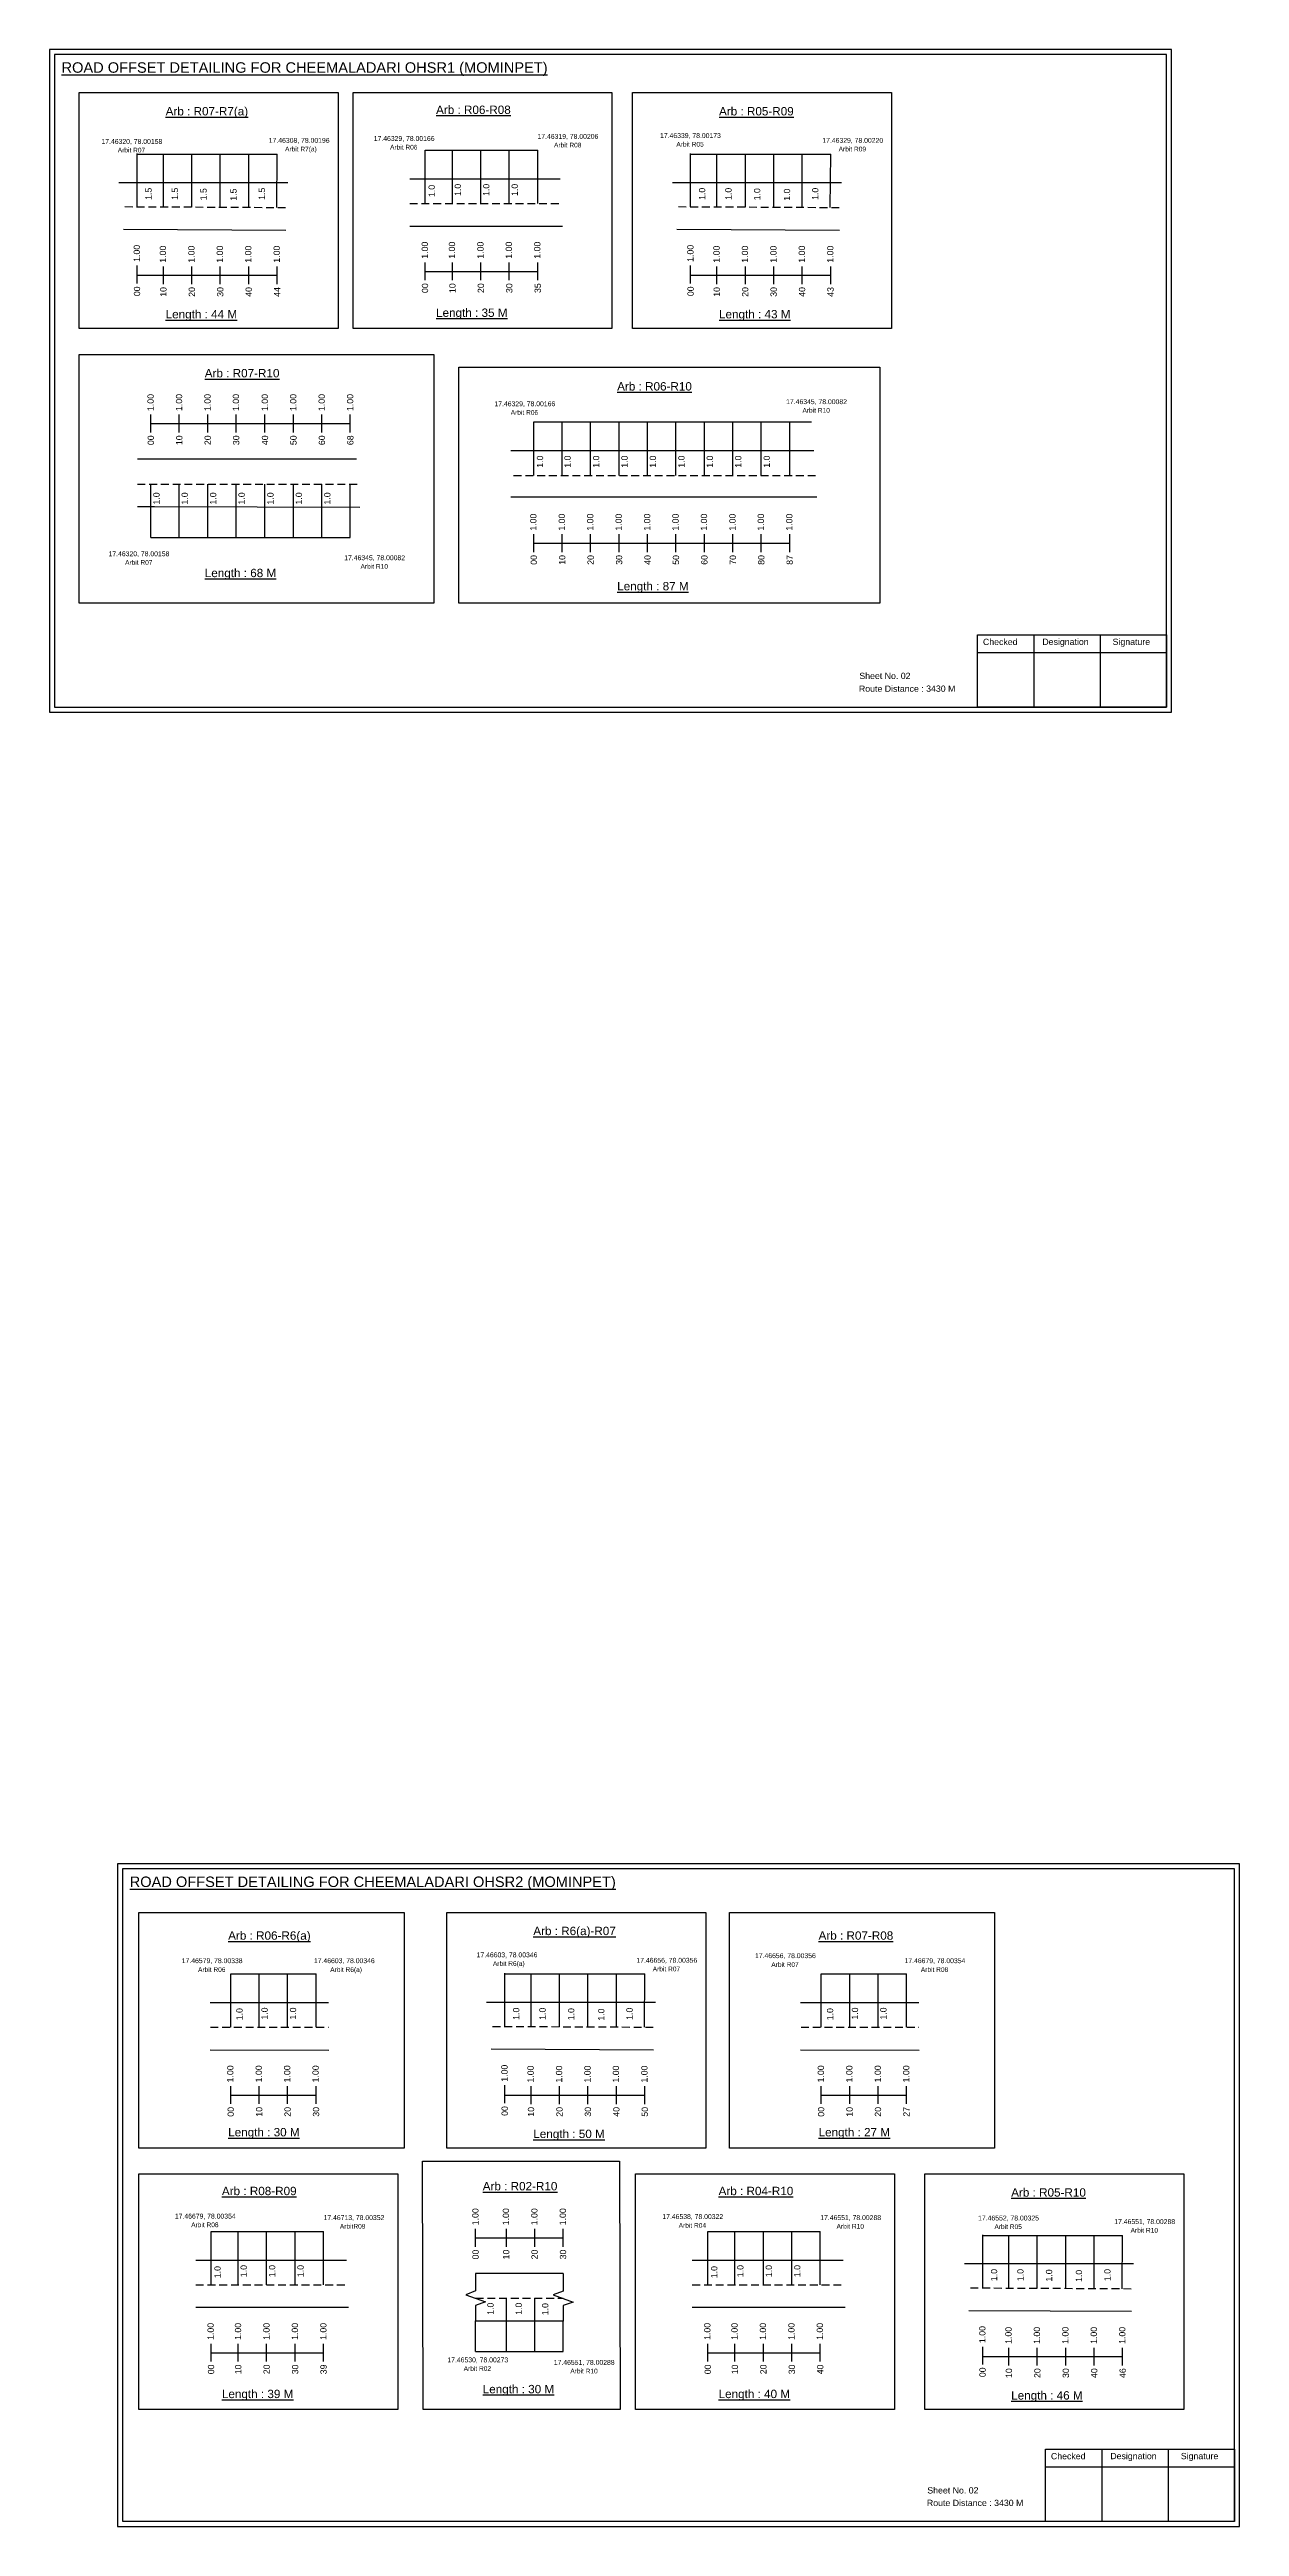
# Model space of a CAD drawing. Header units: inches. Extents: x 183 to 7161, y 301 to 1670.
# Drawn here: x 3848 to 4417, y 369 to 1553 of the extents above; entities that cross this region are included whole.
import ezdxf

# ---------------------------------------------------------------- set-up
doc = ezdxf.new("R2010")
doc.units = ezdxf.units.IN
doc.header["$MEASUREMENT"] = 0
doc.linetypes.add('DASHED2', pattern=[0.375, 0.25, -0.125])
doc.layers.add('PDF_Geometry', color=7, linetype='Continuous')
doc.layers.add('PDF_Text', color=5, linetype='Continuous')
doc.styles.add('PDF Arial', font='arial.ttf')
doc.styles.get("Standard").update_dxf_attribs({"font": 'arial.ttf'})

msp = doc.modelspace()

# ---------------------------------------------------------------- linework, layer by layer
at = {"color": 5}
for p, q in [((4027.6, 1504.5), (4081.4, 1504.5)), ((3889.9, 1502.6), (3956.8, 1502.6)), ((4154.5, 1502.6), (4221.5, 1502.6)), ((4079.5, 1374.6), (4212.3, 1374.6)), ((3896.4, 1319.4), (3991.8, 1319.4)), ((3934.6, 632.8), (3975.4, 632.8)), ((4065.7, 632.8), (4132.6, 632.8)), ((4217, 632.8), (4257.8, 632.8)), ((3925.2, 509.7), (3979, 509.7)), ((4162.7, 509.7), (4216.5, 509.7)), ((4294.2, 507.8), (4361.1, 507.8)), ((4051.7, 452.2), (4093.6, 452.2))]:
    msp.add_line(p, q, dxfattribs=at)
for p, q in [((4027.6, 1479), (4027.6, 1504.5)), ((4040.6, 1479), (4040.6, 1504.5)), ((4054.2, 1479), (4054.2, 1504.5)), ((4067.8, 1479), (4067.8, 1504.5)), ((4081.4, 1479), (4081.4, 1504.5)), ((3889.9, 1477.4), (3889.9, 1502.9)), ((3902.4, 1477.3), (3902.4, 1502.6)), ((3916, 1477.3), (3916, 1502.6)), ((3929.6, 1477.3), (3929.6, 1502.6)), ((3943.2, 1477.1), (3943.2, 1502.6)), ((3956.6, 1477.1), (3956.8, 1502.6)), ((4154.5, 1477.4), (4154.5, 1502.9)), ((4167.1, 1477.3), (4167.1, 1502.6)), ((4180.7, 1477.3), (4180.7, 1502.6)), ((4194.3, 1477.3), (4194.3, 1502.6)), ((4207.9, 1477.1), (4207.9, 1502.6)), ((4221.2, 1477.1), (4221.5, 1502.6)), ((3962, 1488.9), (3881.1, 1488.9)), ((4020.2, 1490.8), (4092.2, 1490.8)), ((4226.7, 1488.9), (4145.8, 1488.9)), ((4020.2, 1468.2), (4093.2, 1468.2)), ((3883.3, 1466.7), (3961, 1466.3)), ((4148, 1466.7), (4225.7, 1466.3)), ((4079.5, 1349), (4079.5, 1374.6)), ((4093.1, 1349), (4093.1, 1374.6)), ((4106.7, 1349), (4106.7, 1374.6)), ((4120.3, 1349), (4120.3, 1374.6)), ((4133.9, 1349), (4133.9, 1374.6)), ((4147.5, 1349), (4147.5, 1374.6)), ((4161.1, 1349), (4161.1, 1374.6)), ((4174.7, 1349), (4174.7, 1374.6)), ((4188.3, 1349), (4188.3, 1374.6)), ((4201.9, 1349), (4201.9, 1374.6)), ((3994.8, 1356.8), (3890, 1356.8)), ((4068.6, 1360.9), (4213.4, 1360.9)), ((3896.4, 1319.4), (3896.4, 1344.9)), ((3910, 1319.4), (3910, 1344.9)), ((3923.6, 1319.4), (3923.6, 1344.9)), ((3937.2, 1319.4), (3937.2, 1344.9)), ((3951, 1319.4), (3951, 1344.9)), ((3964.6, 1319.4), (3964.6, 1344.9)), ((3978.2, 1319.4), (3978.2, 1344.9)), ((3991.8, 1319.4), (3991.8, 1344.9)), ((4214.8, 1338.7), (4068.6, 1338.7)), ((3890, 1334.1), (3898.1, 1334.1)), ((3898.1, 1334.1), (3996.4, 1333.8)), ((3934.6, 607.3), (3934.6, 632.8)), ((3948.2, 607.3), (3948.2, 632.8)), ((3961.8, 607.3), (3961.8, 632.8)), ((3975.4, 607.3), (3975.4, 632.8)), ((4065.7, 607.5), (4065.7, 633.1)), ((4078.2, 607.5), (4078.2, 632.8)), ((4091.8, 607.4), (4091.8, 632.8)), ((4105.4, 607.5), (4105.4, 632.8)), ((4119, 607.2), (4119, 632.8)), ((4132.4, 607.3), (4132.6, 632.8)), ((4217, 607.3), (4217, 632.8)), ((4230.6, 607.3), (4230.6, 632.8)), ((4244.2, 607.3), (4244.2, 632.8)), ((4257.8, 607.3), (4257.8, 632.8)), ((3924.8, 619.1), (3981.3, 619.1)), ((4137.8, 619.1), (4056.9, 619.1)), ((4207.1, 619.1), (4263.6, 619.1)), ((3924.8, 596.5), (3981.5, 596.3)), ((4059.1, 596.9), (4136.8, 596.4)), ((4207.1, 596.5), (4263.8, 596.3)), ((3925.2, 484.2), (3925.2, 509.7)), ((3938.2, 484.2), (3938.2, 509.7)), ((3951.8, 484.2), (3951.8, 509.7)), ((3965.4, 484.2), (3965.4, 509.7)), ((3979, 484.2), (3979, 509.7)), ((4162.7, 484.2), (4162.7, 509.7)), ((4175.7, 484.2), (4175.7, 509.7)), ((4189.3, 484.2), (4189.3, 509.7)), ((4202.9, 484.2), (4202.9, 509.7)), ((4216.5, 484.2), (4216.5, 509.7)), ((4294.2, 482.6), (4294.2, 508.1)), ((4306.7, 482.5), (4306.7, 507.8)), ((4320.3, 482.5), (4320.3, 507.8)), ((4333.9, 482.5), (4333.9, 507.8)), ((4347.5, 482.3), (4347.5, 507.8)), ((4360.9, 482.3), (4361.1, 507.8)), ((3917.9, 496), (3989.9, 496)), ((4093.6, 489.6), (4051.7, 489.6)), ((4155.3, 496), (4227.4, 496)), ((4366.3, 494.2), (4285.4, 494.2)), ((4066.4, 452.2), (4066.4, 477.7)), ((4080, 452.2), (4080, 477.7)), ((3917.9, 473.4), (3990.9, 473.4)), ((4051.7, 466.9), (4077.3, 466.9)), ((4051.7, 452.2), (4051.7, 466.9)), ((4077.3, 466.9), (4093.6, 466.9)), ((4093.6, 452.2), (4093.6, 466.9)), ((4155.3, 473.4), (4228.4, 473.4)), ((4287.6, 471.9), (4365.3, 471.5))]:
    msp.add_line(p, q)
at = {"linetype": 'DASHED2', "ltscale": 15}
for p, q in [((3884, 1477.5), (3962.3, 1477.1)), ((4020.2, 1479), (4092.7, 1479)), ((4148.7, 1477.5), (4227, 1477.1)), ((3890, 1344.9), (3995.4, 1344.9)), ((4069.9, 1349), (4214.3, 1349)), ((3924.9, 607.3), (3981.3, 607.3)), ((4059.8, 607.7), (4138.1, 607.3)), ((4207.3, 607.3), (4263.6, 607.3)), ((3917.9, 484.2), (3990.4, 484.2)), ((4051.7, 477.7), (4093.6, 477.7)), ((4155.3, 484.2), (4227.9, 484.2)), ((4288.3, 482.7), (4366.6, 482.3))]:
    msp.add_line(p, q, dxfattribs=at)
at = {"color": 217, "true_color": 0x93278f}
for p, q in [((3889.9, 1440.8), (3889.9, 1449.3)), ((3889.9, 1444.7), (3956.8, 1444.7)), ((3902.4, 1440.4), (3902.4, 1448.9)), ((3916, 1440.4), (3916, 1448.9)), ((3929.6, 1440.4), (3929.6, 1448.9)), ((3943.2, 1440.4), (3943.2, 1448.9)), ((3956.8, 1440.4), (3956.8, 1448.9)), ((4027.6, 1442.3), (4027.6, 1450.8)), ((4027.6, 1446.5), (4081.4, 1446.5)), ((4040.6, 1442.3), (4040.6, 1450.8)), ((4054.2, 1442.3), (4054.2, 1450.8)), ((4067.8, 1442.3), (4067.8, 1450.8)), ((4081.4, 1442.3), (4081.4, 1450.8)), ((4154.5, 1440.8), (4154.5, 1449.3)), ((4154.5, 1444.7), (4221.5, 1444.7)), ((4167.1, 1440.4), (4167.1, 1448.9)), ((4180.7, 1440.4), (4180.7, 1448.9)), ((4194.3, 1440.4), (4194.3, 1448.9)), ((4207.9, 1440.4), (4207.9, 1448.9)), ((4221.5, 1440.4), (4221.5, 1448.9)), ((3896.4, 1369.5), (3896.4, 1378.1)), ((3896.4, 1373.8), (3991.8, 1373.8)), ((3910, 1369.5), (3910, 1378.1)), ((3923.6, 1369.5), (3923.6, 1378.1)), ((3937.2, 1369.5), (3937.2, 1378.1)), ((3951, 1369.5), (3951, 1378.1)), ((3964.6, 1369.5), (3964.6, 1378.1)), ((3978.2, 1369.5), (3978.2, 1378.1)), ((3991.8, 1369.5), (3991.8, 1378.1)), ((4079.5, 1312.3), (4079.5, 1320.9)), ((4079.5, 1316.6), (4201.9, 1316.6)), ((4093.1, 1312.3), (4093.1, 1320.9)), ((4106.7, 1312.3), (4106.7, 1320.9)), ((4120.3, 1312.3), (4120.3, 1320.9)), ((4133.9, 1312.3), (4133.9, 1320.9)), ((4147.5, 1312.3), (4147.5, 1320.9)), ((4161.1, 1312.3), (4161.1, 1320.9)), ((4174.7, 1312.3), (4174.7, 1320.9)), ((4188.3, 1312.3), (4188.3, 1320.9)), ((4201.9, 1312.3), (4201.9, 1320.9)), ((3934.6, 570.6), (3934.6, 579.1)), ((3934.6, 574.8), (3975.4, 574.8)), ((3948.2, 570.6), (3948.2, 579.1)), ((3961.8, 570.6), (3961.8, 579.1)), ((3975.4, 570.6), (3975.4, 579.1)), ((4065.7, 570.9), (4065.7, 579.5)), ((4065.7, 574.8), (4132.6, 574.8)), ((4078.2, 570.5), (4078.2, 579.1)), ((4091.8, 570.5), (4091.8, 579.1)), ((4105.4, 570.5), (4105.4, 579.1)), ((4119, 570.5), (4119, 579.1)), ((4132.6, 570.5), (4132.6, 579.1)), ((4217, 570.6), (4217, 579.1)), ((4217, 574.8), (4257.8, 574.8)), ((4230.6, 570.6), (4230.6, 579.1)), ((4244.2, 570.6), (4244.2, 579.1)), ((4257.8, 570.6), (4257.8, 579.1)), ((4051.7, 502.3), (4051.7, 510.9)), ((4066.4, 502.3), (4066.4, 510.9)), ((4080, 502.3), (4080, 510.9)), ((4093.6, 502.3), (4093.6, 510.9)), ((4051.7, 506.6), (4093.6, 506.6)), ((3925.2, 447.5), (3925.2, 456)), ((3925.2, 451.7), (3979, 451.7)), ((3938.2, 447.5), (3938.2, 456)), ((3951.8, 447.5), (3951.8, 456)), ((3965.4, 447.5), (3965.4, 456)), ((3979, 447.5), (3979, 456)), ((4162.7, 447.5), (4162.7, 456)), ((4162.7, 451.7), (4216.5, 451.7)), ((4175.7, 447.5), (4175.7, 456)), ((4189.3, 447.5), (4189.3, 456)), ((4202.9, 447.5), (4202.9, 456)), ((4216.5, 447.5), (4216.5, 456)), ((4294.2, 446), (4294.2, 454.5)), ((4306.7, 445.6), (4306.7, 454.1)), ((4320.3, 445.6), (4320.3, 454.1)), ((4333.9, 445.6), (4333.9, 454.1)), ((4347.5, 445.6), (4347.5, 454.1)), ((4361.1, 445.6), (4361.1, 454.1)), ((4294.2, 449.9), (4361.1, 449.9))]:
    msp.add_line(p, q, dxfattribs=at)
for points in [[(3862.2, 1532), (3986, 1532), (3986, 1419.3), (3862.2, 1419.3)], [(3993.1, 1532), (4116.9, 1532), (4116.9, 1419.3), (3993.1, 1419.3)], [(4126.8, 1532), (4250.6, 1532), (4250.6, 1419.3), (4126.8, 1419.3)], [(3862.2, 1406.9), (4031.8, 1406.9), (4031.8, 1288), (3862.2, 1288)], [(4043.7, 1400.7), (4245, 1400.7), (4245, 1288), (4043.7, 1288)], [(3890.7, 662.1), (4017.5, 662.1), (4017.5, 549.4), (3890.7, 549.4)], [(4038, 662.1), (4161.8, 662.1), (4161.8, 549.4), (4038, 549.4)], [(4173.1, 662.1), (4299.8, 662.1), (4299.8, 549.4), (4173.1, 549.4)], [(3890.7, 537.2), (4014.5, 537.2), (4014.5, 424.5), (3890.7, 424.5)], [(4026.3, 543.3), (4120.5, 543.3), (4120.8, 424.5), (4026.6, 424.5)], [(4128.2, 537.2), (4252, 537.2), (4252, 424.5), (4128.2, 424.5)], [(4266.5, 537.2), (4390.3, 537.2), (4390.3, 424.5), (4266.5, 424.5)]]:
    msp.add_lwpolyline(points, close=True)
at = {"linetype": 'Continuous'}
for points in [[(4051.7, 489.6), (4051.7, 481.2), (4047, 479.4), (4056.5, 476), (4051.7, 474.3), (4051.7, 466.9)], [(4093.6, 489.5), (4093.6, 481.1), (4088.8, 479.4), (4098.3, 475.9), (4093.6, 474.2), (4093.6, 466.8)]]:
    msp.add_lwpolyline(points, dxfattribs=at)
at = {"layer": 'PDF_Geometry'}
for points in [[(3848, 1552.6), (3848, 1235.9), (4384.4, 1235.9), (4384.4, 1552.6)], [(3850.3, 1550.3), (3850.3, 1238.3), (4382, 1238.3), (4382, 1550.3)], [(3880.5, 685.4), (3880.5, 368.6), (4417, 368.6), (4417, 685.4)], [(3882.8, 683), (3882.8, 371.1), (4414.5, 371.1), (4414.5, 683)]]:
    msp.add_lwpolyline(points, close=True, dxfattribs=at)
at = {"layer": 'PDF_Geometry', "color": 242, "true_color": 0xcc1f26}
for points in [[(4382, 1238.2), (4291.7, 1238.2), (4291.7, 1272.8), (4382, 1272.8)], [(4414.5, 371), (4324.2, 371), (4324.2, 405.6), (4414.5, 405.6)]]:
    msp.add_lwpolyline(points, close=True, dxfattribs=at)
for points in [[(4318.7, 1272.8), (4318.7, 1238.2)], [(4350.4, 1272.8), (4350.4, 1238.2)], [(4291.7, 1264.4), (4382, 1264.4)], [(4351.2, 405.6), (4351.2, 371)], [(4382.9, 405.6), (4382.9, 371)], [(4324.2, 397.2), (4414.5, 397.2)]]:
    msp.add_lwpolyline(points, dxfattribs=at)

# ---------------------------------------------------------------- texts
at = {"color": 242, "true_color": 0xcd2027}
for s, height, p in [('%%UROAD OFFSET DETAILING FOR CHEEMALADARI OHSR1 (MOMINPET)', 5, (3853.7, 1541.5)), ('%%UArb : R07-R7(a)', 4, (3903.5, 1521.1)), ('%%UArb : R06-R08', 4, (4032.8, 1521.8)), ('%%UArb : R05-R09', 4, (4168.1, 1521.1)), ('%%ULength : 44 M', 4, (3903.5, 1424.1)), ('%%ULength : 35 M', 4, (4032.8, 1424.8)), ('%%ULength : 43 M', 4, (4168.1, 1424.1)), ('%%UArb : R07-R10', 4, (3922.2, 1395.9)), ('%%UArb : R06-R10', 4, (4119.4, 1389.6)), ('%%ULength : 68 M', 4, (3922.2, 1300.4)), ('%%ULength : 87 M', 4, (4119.4, 1294.1)), ('%%UROAD OFFSET DETAILING FOR CHEEMALADARI OHSR2 (MOMINPET)', 5, (3886.3, 674.3)), ('%%UArb : R06-R6(a)', 4, (3933.4, 649.1)), ('%%UArb : R6(a)-R07', 4, (4079.3, 651.3)), ('%%UArb : R07-R08', 4, (4215.7, 649.1)), ('%%ULength : 30 M', 4, (3933.4, 555.1)), ('%%ULength : 50 M', 4, (4079.3, 554.3)), ('%%ULength : 27 M', 4, (4215.7, 555.1)), ('%%UArb : R02-R10', 4, (4055.1, 529.3)), ('%%UArb : R08-R09', 4, (3930.4, 527)), ('%%UArb : R04-R10', 4, (4167.9, 527)), ('%%UArb : R05-R10', 4, (4307.8, 526.3)), ('%%ULength : 39 M', 4, (3930.4, 430)), ('%%ULength : 30 M', 4, (4055.1, 432.3)), ('%%ULength : 40 M', 4, (4167.9, 430)), ('%%ULength : 46 M', 4, (4307.8, 429.3))]:
    msp.add_text(s, height=height, dxfattribs=at).set_placement(p)
at = {"color": 5}
for s, height, p in [('17.46320, 78.00158', 2.34, (3872.8, 1507.5)), ('Arbit R07', 2.25, (3880.6, 1503.4)), ('17.46308, 78.00196', 2.34, (3952.8, 1508)), ('Arbit R7(a)', 2.246, (3960.6, 1503.9)), ('17.46329, 78.00166', 2.34, (4003, 1508.9)), ('Arbit R06', 2.25, (4010.8, 1504.8)), ('17.46319, 78.00206', 2.34, (4081.3, 1509.9)), ('Arbit R08', 2.25, (4089.2, 1505.8)), ('17.46339, 78.00173', 2.34, (4139.9, 1510.3)), ('Arbit R05', 2.25, (4147.7, 1506.2)), ('17.46329, 78.00220', 2.34, (4217.5, 1508)), ('Arbit R09', 2.25, (4225.3, 1503.9)), ('17.46345, 78.00082', 2.34, (4200.2, 1383.1)), ('17.46329, 78.00166', 2.34, (4060.7, 1382.1)), ('Arbit R06', 2.25, (4068.5, 1378)), ('Arbit R10', 2.25, (4208, 1379)), ('17.46320, 78.00158', 2.34, (3876.2, 1310.4)), ('Arbit R07', 2.25, (3884.1, 1306.3)), ('17.46345, 78.00082', 2.34, (3988.9, 1308.5)), ('Arbit R10', 2.25, (3996.7, 1304.4)), ('17.46579, 78.00338', 2.34, (3911.2, 637.9)), ('17.46603, 78.00346', 2.34, (3974.4, 637.9)), ('17.46603, 78.00346', 2.34, (4052.2, 640.7)), ('17.46656, 78.00356', 2.34, (4128.6, 638.1)), ('17.46656, 78.00356', 2.34, (4185.3, 640.3)), ('17.46679, 78.00354', 2.34, (4256.8, 637.9)), ('Arbit R06', 2.25, (3919, 633.7)), ('Arbit R6(a)', 2.246, (3982.2, 633.7)), ('Arbit R6(a)', 2.246, (4060, 636.6)), ('Arbit R07', 2.25, (4136.4, 634)), ('Arbit R07', 2.25, (4193.1, 636.1)), ('Arbit R08', 2.25, (4264.6, 633.7)), ('17.46679, 78.00354', 2.34, (3907.9, 515.8)), ('Arbit R08', 2.25, (3915.7, 511.7)), ('17.46713, 78.00352', 2.34, (3979, 515.1)), ('ArbitR09', 2.25, (3986.8, 511)), ('17.46538, 78.00322', 2.34, (4141, 515.6)), ('Arbit R04', 2.25, (4148.8, 511.4)), ('17.46551, 78.00288', 2.34, (4216.5, 515.1)), ('Arbit R10', 2.25, (4224.3, 511)), ('17.46552, 78.00325', 2.34, (4292, 514.9)), ('Arbit R05', 2.25, (4299.8, 510.8)), ('17.46551, 78.00288', 2.34, (4357.1, 513.2)), ('Arbit R10', 2.25, (4364.9, 509.1)), ('17.46530, 78.00273', 2.34, (4038.2, 447.1)), ('Arbit R02', 2.25, (4046, 443)), ('17.46551, 78.00288', 2.34, (4089.1, 445.9)), ('Arbit R10', 2.25, (4097, 441.8))]:
    msp.add_text(s, height=height, dxfattribs=at).set_placement(p)
for s, p in [('1.5', (3896.8, 1480.7)), ('1.5', (3909.4, 1480.7)), ('1.5', (3923.1, 1480.5)), ('1.5', (3937.4, 1480.3)), ('1.5', (3951, 1480.7)), ('1.0', (4032.2, 1482.1)), ('1.0', (4044.7, 1482.6)), ('1.0', (4058.3, 1482.6)), ('1.0', (4071.9, 1482.6)), ('1.0', (4161.5, 1480.7)), ('1.0', (4174.1, 1480.7)), ('1.0', (4187.8, 1480.5)), ('1.0', (4202.1, 1480.3)), ('1.0', (4215.6, 1480.7)), ('1.0', (4084, 1352.7)), ('1.0', (4097.2, 1352.7)), ('1.0', (4110.8, 1352.7)), ('1.0', (4124.4, 1352.7)), ('1.0', (4138, 1352.7)), ('1.0', (4151.6, 1352.7)), ('1.0', (4165.2, 1352.7)), ('1.0', (4178.8, 1352.7)), ('1.0', (4192.4, 1352.7)), ('1.0', (3900.6, 1335.1)), ('1.0', (3914.1, 1335.1)), ('1.0', (3927.7, 1335.1)), ('1.0', (3941.3, 1335.1)), ('1.0', (3955.1, 1335.1)), ('1.0', (3968.7, 1335.1)), ('1.0', (3982.3, 1335.1)), ('1.0', (3940.3, 610.6)), ('1.0', (3952.3, 610.9)), ('1.0', (3965.9, 610.9)), ('1.0', (4072.6, 610.8)), ('1.0', (4085.2, 610.8)), ('1.0', (4098.9, 610.6)), ('1.0', (4113.3, 610.4)), ('1.0', (4126.8, 610.8)), ('1.0', (4222.7, 610.6)), ('1.0', (4234.6, 610.9)), ('1.0', (4248.2, 610.9)), ('1.0', (3929.8, 487.3)), ('1.0', (3942.3, 487.8)), ('1.0', (3955.9, 487.8)), ('1.0', (3969.5, 487.8)), ('1.0', (4167.3, 487.3)), ('1.0', (4179.8, 487.8)), ('1.0', (4193.4, 487.8)), ('1.0', (4207, 487.8)), ('1.0', (4301.1, 485.9)), ('1.0', (4313.7, 485.9)), ('1.0', (4327.4, 485.7)), ('1.0', (4341.7, 485.5)), ('1.0', (4355.3, 485.9)), ('1.0', (4060.3, 469.8)), ('1.0', (4073.8, 469.8)), ('1.0', (4086.5, 469.6))]:
    msp.add_text(s, height=3, rotation=90).set_placement(p)
at = {"color": 217, "true_color": 0x93278f}
for s, p in [('1.00', (3891.2, 1451.1)), ('1.00', (3903.7, 1450.7)), ('1.00', (3917.3, 1450.7)), ('1.00', (3930.9, 1450.7)), ('1.00', (3944.5, 1450.7)), ('1.00', (3958.1, 1450.7)), ('1.00', (4028.9, 1452.6)), ('1.00', (4041.9, 1452.6)), ('1.00', (4055.5, 1452.6)), ('1.00', (4069.1, 1452.6)), ('1.00', (4082.7, 1452.6)), ('1.00', (4155.9, 1451.1)), ('1.00', (4168.4, 1450.7)), ('1.00', (4182, 1450.7)), ('1.00', (4195.6, 1450.7)), ('1.00', (4209.2, 1450.7)), ('1.00', (4222.8, 1450.7)), ('00', (3891.3, 1434.7)), ('10', (3903.9, 1434.4)), ('20', (3917.5, 1434.4)), ('30', (3931.1, 1434.4)), ('40', (3944.7, 1434.4)), ('44', (3958.3, 1434.4)), ('00', (4029, 1436.2)), ('10', (4042.1, 1436.2)), ('20', (4055.7, 1436.2)), ('30', (4069.3, 1436.2)), ('35', (4082.9, 1436.2)), ('00', (4156, 1434.7)), ('10', (4168.5, 1434.4)), ('20', (4182.1, 1434.4)), ('30', (4195.7, 1434.4)), ('40', (4209.3, 1434.4)), ('43', (4222.9, 1434.4)), ('1.00', (3897.8, 1379.8)), ('1.00', (3911.4, 1379.8)), ('1.00', (3925, 1379.8)), ('1.00', (3938.6, 1379.8)), ('1.00', (3952.4, 1379.8)), ('1.00', (3966, 1379.8)), ('1.00', (3979.6, 1379.8)), ('1.00', (3993.2, 1379.8)), ('00', (3897.9, 1363.5)), ('10', (3911.5, 1363.5)), ('20', (3925.1, 1363.5)), ('30', (3938.7, 1363.5)), ('40', (3952.5, 1363.5)), ('50', (3966.1, 1363.5)), ('60', (3979.7, 1363.5)), ('68', (3993.3, 1363.5)), ('1.00', (4080.8, 1322.6)), ('1.00', (4094.4, 1322.6)), ('1.00', (4108, 1322.6)), ('1.00', (4121.6, 1322.6)), ('1.00', (4135.2, 1322.6)), ('1.00', (4148.8, 1322.6)), ('1.00', (4162.4, 1322.6)), ('1.00', (4176, 1322.6)), ('1.00', (4189.6, 1322.6)), ('1.00', (4203.2, 1322.6)), ('00', (4081, 1306.3)), ('10', (4094.6, 1306.3)), ('20', (4108.2, 1306.3)), ('30', (4121.8, 1306.3)), ('40', (4135.4, 1306.3)), ('50', (4149, 1306.3)), ('60', (4162.6, 1306.3)), ('70', (4176.2, 1306.3)), ('80', (4189.8, 1306.3)), ('87', (4203.4, 1306.3)), ('1.00', (3935.9, 580.9)), ('1.00', (3949.5, 580.9)), ('1.00', (3963.1, 580.9)), ('1.00', (3976.7, 580.9)), ('1.00', (4067, 581.2)), ('1.00', (4079.5, 580.8)), ('1.00', (4093.1, 580.8)), ('1.00', (4106.7, 580.8)), ('1.00', (4120.3, 580.8)), ('1.00', (4133.9, 580.8)), ('1.00', (4218.3, 580.9)), ('1.00', (4231.9, 580.9)), ('1.00', (4245.5, 580.9)), ('1.00', (4259.1, 580.9)), ('00', (3936.1, 564.5)), ('10', (3949.7, 564.5)), ('20', (3963.3, 564.5)), ('30', (3976.9, 564.5)), ('00', (4067.1, 564.9)), ('10', (4079.7, 564.5)), ('20', (4093.3, 564.5)), ('30', (4106.9, 564.5)), ('40', (4120.5, 564.5)), ('50', (4134.1, 564.5)), ('00', (4218.4, 564.5)), ('10', (4232, 564.5)), ('20', (4245.6, 564.5)), ('27', (4259.2, 564.5)), ('1.00', (4053.1, 512.6)), ('1.00', (4067.7, 512.6)), ('1.00', (4081.3, 512.6)), ('1.00', (4094.9, 512.6)), ('00', (4053.2, 496.3)), ('10', (4067.8, 496.3)), ('20', (4081.4, 496.3)), ('30', (4095, 496.3)), ('1.00', (3926.5, 457.8)), ('1.00', (3939.6, 457.8)), ('1.00', (3953.2, 457.8)), ('1.00', (3966.8, 457.8)), ('1.00', (3980.4, 457.8)), ('1.00', (4164, 457.8)), ('1.00', (4177, 457.8)), ('1.00', (4190.6, 457.8)), ('1.00', (4204.2, 457.8)), ('1.00', (4217.8, 457.8)), ('1.00', (4295.5, 456.3)), ('1.00', (4308, 455.9)), ('1.00', (4321.6, 455.9)), ('1.00', (4335.2, 455.9)), ('1.00', (4348.8, 455.9)), ('1.00', (4362.4, 455.9)), ('00', (3926.7, 441.4)), ('10', (3939.7, 441.4)), ('20', (3953.3, 441.4)), ('30', (3966.9, 441.4)), ('39', (3980.5, 441.4)), ('00', (4164.2, 441.4)), ('10', (4177.2, 441.4)), ('20', (4190.8, 441.4)), ('30', (4204.4, 441.4)), ('40', (4218, 441.4)), ('00', (4295.6, 440)), ('10', (4308.2, 439.6)), ('20', (4321.8, 439.6)), ('30', (4335.4, 439.6)), ('40', (4349, 439.6)), ('46', (4362.6, 439.6))]:
    msp.add_text(s, height=3, rotation=90, dxfattribs=at).set_placement(p)
for s, p in [('Route Distance : 3430 M', (4235, 1245.6)), ('Sheet No. 02', (4235.2, 1251.7)), ('Sheet No. 02', (4267.7, 384.4)), ('Route Distance : 3430 M', (4267.5, 378.4))]:
    msp.add_text(s, height=3).set_placement(p)
at = {"layer": 'PDF_Text', "color": 7, "attachment_point": 7, "style": 'PDF Arial'}
for s, insert, char_height in [('Checked', (4294.3, 1267.9), 3), ('Designation', (4322.7, 1267.1), 3.001), ('Signature', (4356.3, 1267.1), 3), ('Checked', (4326.8, 400.7), 3), ('Designation', (4355.2, 399.9), 3.001), ('Signature', (4388.9, 399.9), 3)]:
    msp.add_mtext(s, dxfattribs=dict(at, insert=insert, char_height=char_height))

doc.saveas('drawing.dxf')
